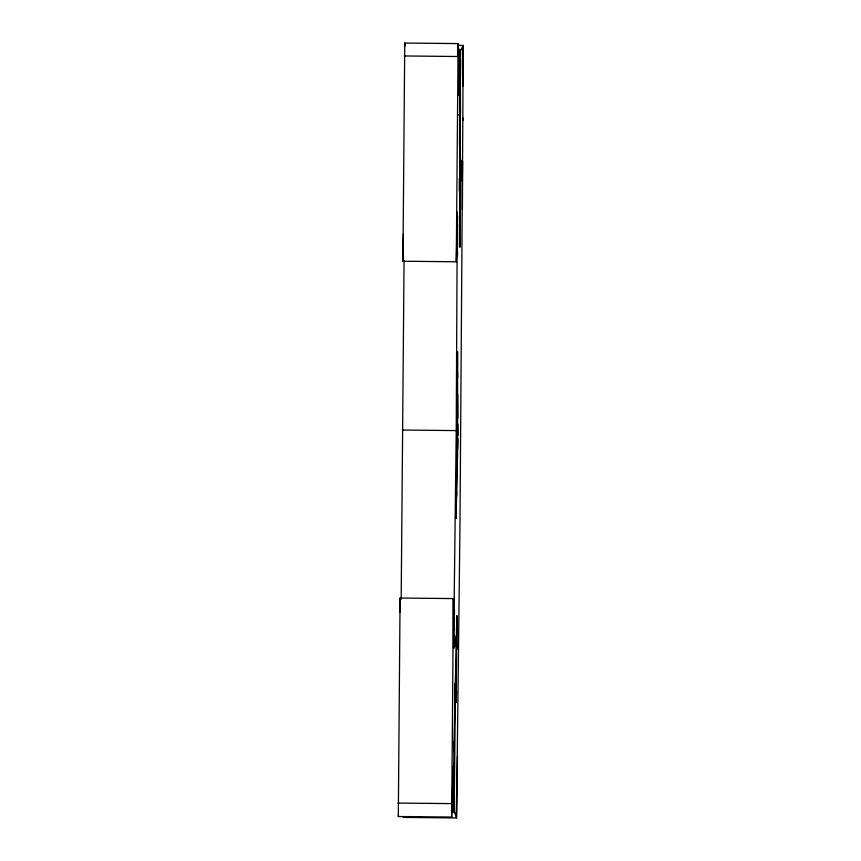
<?xml version="1.0" encoding="UTF-8"?>
<svg xmlns="http://www.w3.org/2000/svg" width="861" height="861" viewBox="0 0 861 861"><rect width="100%" height="100%" fill="white"/><g stroke="black" fill="none" stroke-linecap="round" stroke-linejoin="round"><path stroke-width="1.29" d="M454.113 634.794L453.575 648.365L453.413 598.578L400.074 598.04L400.064 612.193M453.413 599.245L453.596 648.527L456.222 430.586L457.32 212.699L456.276 261.776L402.926 261.227L404.756 43.05L458.106 43.588L458.698 59M457.385 411.504L457.385 404.433M459.602 94.01L459.871 246.838L460.839 161.685M460.915 180.982L460.743 159.952L459.72 202.303L460.603 51.047L463.046 45.429L457.718 45.375M400.074 598.04L398.32 816.508L451.659 817.046L453.241 765.946L453.198 812.106L453.715 794.757M453.037 795.08L453.026 806.456M453.919 763.287L453.769 790.42M456.997 649.549L456.836 615.776L453.908 746.896L453.543 804.282M459.322 178.195L459.311 191.293M462.97 86.068L463.046 45.429L462.852 120.486M459.774 183.845L459.731 202.217M462.841 117.806L459.989 523.413L456.524 817.95L403.174 817.412M401.183 599.45L404.057 260.517M457.557 247.365L457.557 224.753M457.148 436.807L456.136 518.58L456.631 492.029M459.839 72.356L459.86 68.374M460.409 78.254L460.527 59.99M462.389 209.245L462.658 161.308M456.276 261.776L458.106 43.588L457.611 56.503L404.261 55.965M454.447 614.011L454.479 609.76M458.967 88.156L458.913 95.216L458.784 70.516M455.038 683.559L454.726 713.274M457.234 385.567L457.191 432.825M457.083 448.968L457.008 456.793M457.126 440.122L457.374 414.894M455.286 709.679L455.846 659.892L455.846 665.015M456.373 485.83L456.524 473.539M455.501 685.711L454.177 810.814L456.524 817.95L457.428 756.335M451.659 817.046L453.413 598.578M457.471 255.782L457.514 251.498M459.72 84.905L459.796 77.748M457.256 383.016L457.46 362.427M454.36 791.259L454.716 812.999M459.117 72.55L459.613 49.335L459.871 63.671M454.404 618.08L454.21 630.166M402.926 261.227L403.378 234.181M455.921 689.338L456.158 702.285L456.836 615.776M456.879 464.391L456.954 460.14M456.545 496.366L457.073 470.816M456.976 475.024L457.944 438.916M452.542 797.082L453.23 766.645M456.524 691.232L456.179 702.468L455.846 660.129M456.911 224.753L457.299 212.14L457.46 217.715M455.77 646.428L456.018 636.15M457.266 462.271L457.449 454.866M460.291 237.873L459.914 247.15L459.591 235.645M457.621 448.527L457.589 371.952M454.124 741.17L453.908 751.599M456.567 472.431L456.782 469.32M460.56 163.601L460.786 160.383M453.381 808.802L453.166 811.955L453.047 809.297M459.613 49.335L458.913 94.667L458.547 48.873M398.32 816.508L398.503 815.152M457.848 114.793L460.517 114.825L460.387 89.684M402.873 430.048L456.222 430.586M397.954 803.076L451.293 803.614M404.756 43.05L405.079 45.967M457.374 400.752L457.202 396.953M458.095 435.375L457.88 423.967M457.815 418.231L457.654 394.187M459.43 216.477L459.505 226.411M459.86 57.17L459.516 146.101M457.6 377.85L457.557 351.428L457.191 395.393"/></g></svg>
